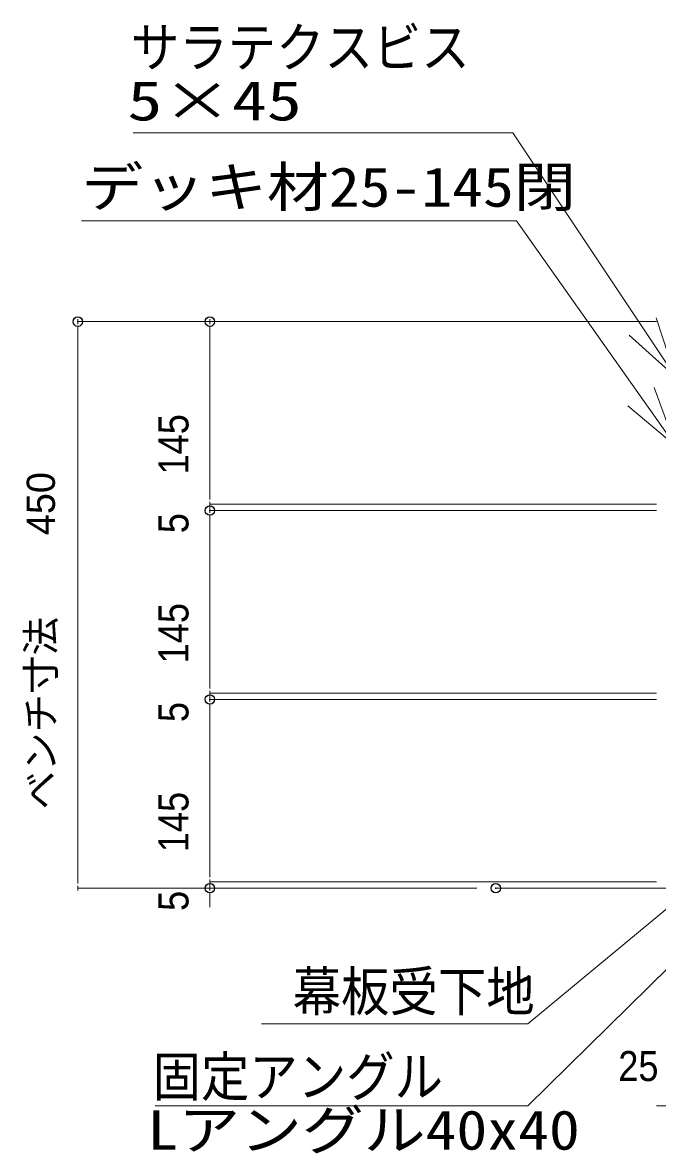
# Model space of a CAD drawing. Units: millimetres, scale not verified. Extents: x -8199 to 8201, y -2963 to 5056.
# Drawn here: x 5429 to 6102, y -1798 to -601 of the extents above; entities that cross this region are included whole.
import ezdxf
from ezdxf.enums import TextEntityAlignment as Align

# ---------------------------------------------------------------- set-up
doc = ezdxf.new("R2010")
doc.units = ezdxf.units.MM
doc.header["$LTSCALE"] = 20
doc.header["$PDMODE"] = 32
doc.header["$PDSIZE"] = 10
for name, color, linetype, lineweight in [('0-1_一般', 4, 'Continuous', 9), ('0-2_寸法', 7, 'Continuous', 9), ('0-3_0', 7, 'Continuous', 9)]:
    doc.layers.add(name, color=color, linetype=linetype, lineweight=lineweight)
doc.layers.add('0-4_Defpoints', color=7, linetype='Continuous')
doc.styles.add('Osaka', font='')
doc.styles.add('ＭＳ ゴシック', font='')
doc.styles.get('Osaka').set_extended_font_data('Osaka')
doc.styles.get('ＭＳ ゴシック').set_extended_font_data('MS Gothic')

# ---------------------------------------------------------------- blocks, each defined once
blk = doc.blocks.new('_DOT')
at = {"layer": '0-3_0'}
for p, q in [((-10, 0), (-20, 0)), ((-5, 0), (5, 0))]:
    blk.add_line(p, q, dxfattribs=at)

msp = doc.modelspace()

# ---------------------------------------------------------------- linework, layer by layer
at = {"layer": '0-1_一般', "color": 2}
for p, q in [((5949.21, -717.49), (5546.78, -717.49)), ((5949.21, -717.49), (6121.32, -975.83)), ((5952.92, -810.83), (5491.81, -810.83)), ((5952.92, -810.83), (6121.32, -1048.94))]:
    msp.add_line(p, q, dxfattribs=at)
at = {"layer": '0-1_一般', "color": 7}
msp.add_line((5930.96, -1517.49), (6934.65, -1517.49), dxfattribs=at)
at = {"layer": '0-1_一般', "color": 2}
for points in [[(6101, -913.31), (6121.32, -975.83), (6072.46, -931.84)], [(6098.83, -987.16), (6121.32, -1048.94), (6070.96, -1006.68)], [(5682.82, -1661.04), (5965.04, -1661.04), (6162.33, -1497.49)], [(5569.93, -1747.7), (5965.04, -1747.7), (6200.43, -1516.24)]]:
    msp.add_lwpolyline(points, dxfattribs=at)
at = {"layer": '0-2_寸法'}
for p, q in [((6101.32, -917.49), (5487.98, -917.49)), ((6101.31, -917.49), (5627.98, -917.49)), ((5487.98, -1507.48), (5487.98, -927.51)), ((5627.98, -1100.81), (5627.98, -927.51)), ((5627.98, -1100.81), (5627.98, -1090.79)), ((6101.31, -1110.82), (5627.98, -1110.82)), ((6101.32, -1110.82), (5627.98, -1110.82)), ((5627.98, -1110.82), (5627.98, -1117.49)), ((6101.32, -1117.49), (5627.98, -1117.49)), ((6101.31, -1117.49), (5627.98, -1117.49)), ((5627.98, -1127.51), (5627.98, -1137.52)), ((5627.98, -1300.81), (5627.98, -1127.51)), ((5627.98, -1300.81), (5627.98, -1290.79)), ((6101.31, -1310.82), (5627.98, -1310.82)), ((6101.32, -1310.82), (5627.98, -1310.82)), ((5627.98, -1310.82), (5627.98, -1317.49)), ((6101.32, -1317.49), (5627.98, -1317.49)), ((6101.31, -1317.49), (5627.98, -1317.49)), ((5627.98, -1327.51), (5627.98, -1337.52)), ((5627.98, -1500.81), (5627.98, -1327.51)), ((5627.98, -1500.81), (5627.98, -1490.8)), ((5910.96, -1517.49), (5487.98, -1517.49)), ((6101.31, -1510.82), (5627.98, -1510.82)), ((6101.32, -1510.83), (5627.98, -1510.83)), ((5627.98, -1510.83), (5627.98, -1517.49)), ((5910.96, -1517.49), (5627.98, -1517.49)), ((5627.98, -1527.51), (5627.98, -1537.52)), ((6111.3, -1747.7), (6101.28, -1747.7))]:
    msp.add_line(p, q, dxfattribs=at)
at = {"layer": '0-4_Defpoints'}
for p in [(5487.98, -917.49), (5627.98, -917.49), (5627.98, -1117.49), (5627.98, -1117.49), (5627.98, -1317.49), (5627.98, -1317.49), (5627.98, -1517.49), (5930.96, -1517.49)]:
    msp.add_point(p, dxfattribs=at)

# ---------------------------------------------------------------- block references
at = {"layer": '0-2_寸法', "xscale": 0.5007446, "yscale": 0.5007446}
for p, rotation in [((5487.98, -917.49), 90), ((5627.98, -917.49), 90), ((5627.98, -1110.82), 270), ((5627.98, -1110.82), 270), ((5627.98, -1117.49), 90), ((5627.98, -1117.49), 90), ((5627.98, -1310.82), 270), ((5627.98, -1310.82), 270), ((5627.98, -1317.49), 90), ((5627.98, -1317.49), 90), ((5487.98, -1517.49), 270), ((5627.98, -1510.82), 270), ((5627.98, -1510.83), 270), ((5627.98, -1517.49), 90)]:
    msp.add_blockref('_DOT', p, dxfattribs=dict(at, rotation=rotation))

# ---------------------------------------------------------------- texts
at = {"layer": '0-2_寸法', "color": 4, "style": 'ＭＳ ゴシック'}
for s, width, p in [('サラテクスビス', 0.9, (5544.21, -660.33)), ('5×45', 1.3, (5540.57, -716.96)), ('デッキ材25-145閉', 1.15, (5491.81, -808.31)), ('幕板受下地', 0.9, (5715.67, -1660.11)), ('固定アングル', 0.9, (5567.19, -1750.33)), ('Lアングル40x40', 1.15, (5561.66, -1806.83))]:
    msp.add_text(s, height=41.79, dxfattribs=dict(at, width=width)).set_placement(p, align=Align.BOTTOM_LEFT)
at = {"layer": '0-2_寸法', "style": 'Osaka', "width": 0.9}
for s, p in [('145', (5614.81, -1079.31)), ('5', (5614.81, -1141.51)), ('145', (5614.81, -1279.31)), ('5', (5614.81, -1341.51)), ('145', (5614.81, -1479.31)), ('5', (5614.81, -1541.51))]:
    msp.add_text(s, height=31.82, rotation=90, dxfattribs=at).set_placement(p, align=Align.BOTTOM_LEFT)
at = {"layer": '0-2_寸法', "style": 'Osaka'}
for s, p in [(' 450', (5472.67, -1154.66)), ('ベンチ寸法', (5472.67, -1434.11))]:
    msp.add_text(s, height=29.91, rotation=90, dxfattribs=at).set_placement(p, align=Align.BOTTOM_LEFT)
at = {"layer": '0-2_寸法', "style": 'Osaka', "width": 0.9}
msp.add_text('25', height=31.82, dxfattribs=at).set_placement((6060.83, -1731.2), align=Align.BOTTOM_LEFT)

doc.saveas('drawing.dxf')
